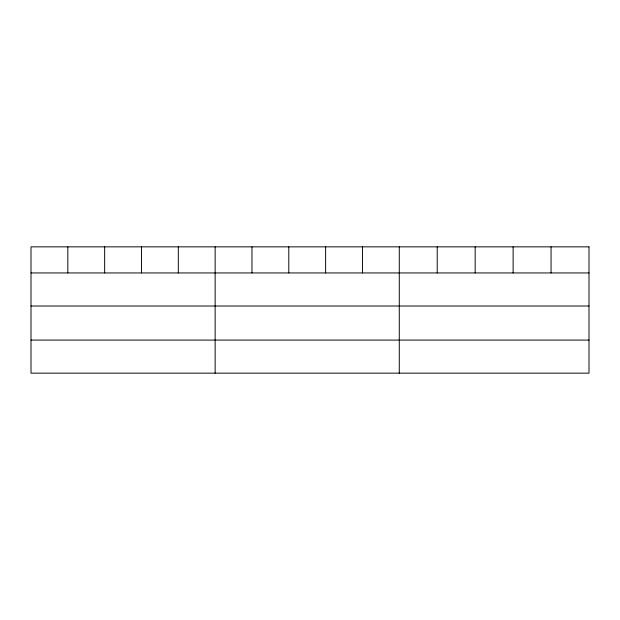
<?xml version="1.0" encoding="UTF-8"?>
<svg xmlns="http://www.w3.org/2000/svg" width="620" height="620" viewBox="0 0 620 620"><rect width="100%" height="100%" fill="white"/><g stroke="black" fill="none" stroke-linecap="round" stroke-linejoin="round"><path stroke-width="0.93" d="M31 272.947L589 272.947M31 306.017L589 306.017M31 340.086L589 340.086M551.056 246.853L551.056 272.947M513.112 246.853L513.112 272.947M475.168 246.853L475.168 272.947M437.224 246.853L437.224 272.947M399.28 246.853L399.28 373.147M362.452 246.853L362.452 272.947M325.624 246.853L325.624 272.947M288.796 246.853L288.796 272.947M251.968 246.853L251.968 272.947M215.14 246.853L215.14 373.147M178.312 246.853L178.312 272.947M141.484 246.853L141.484 272.947M104.656 246.853L104.656 272.947M67.828 246.853L67.828 272.947M589 246.853L31 246.853L31 373.147L589 373.147L589 246.853"/></g></svg>
